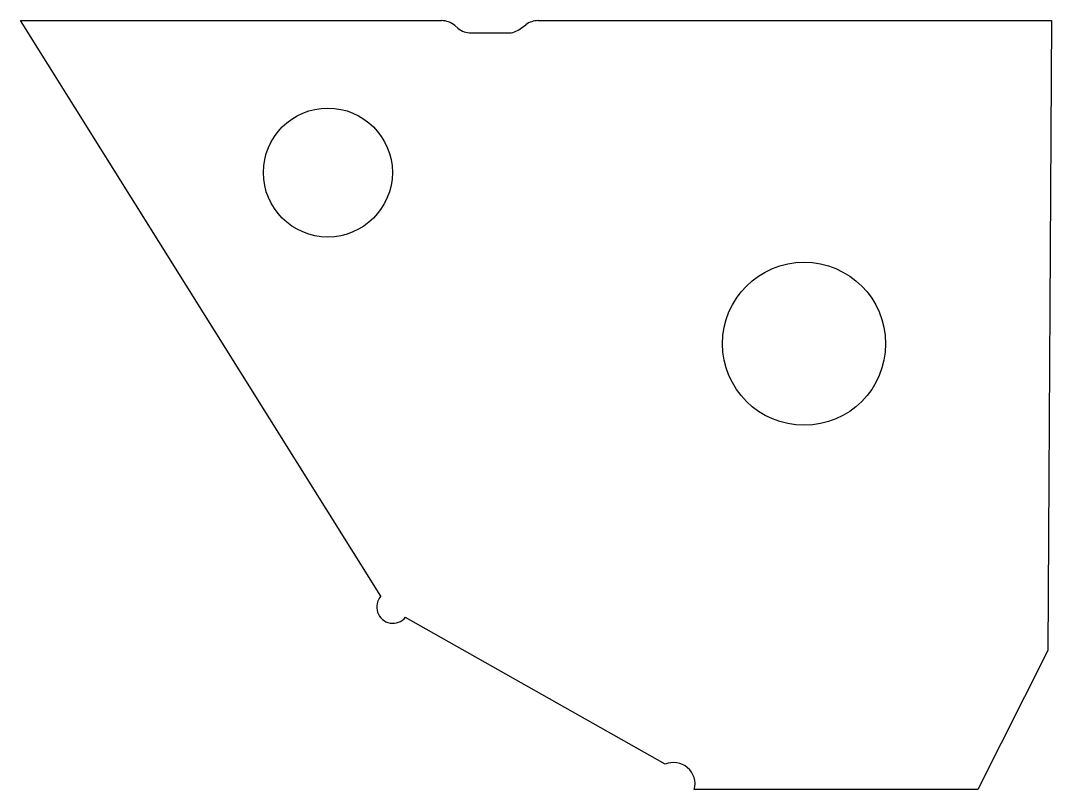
# Model space of a CAD drawing. Header units: millimetres. Extents: x 0 to 149, y 0 to 111.
import ezdxf

# ---------------------------------------------------------------- set-up
doc = ezdxf.new("R2010")
doc.units = ezdxf.units.MM

msp = doc.modelspace()

# ---------------------------------------------------------------- linework, layer by layer
at = {"color": 7, "linetype": 'Continuous'}
for p, q in [((0, 110.73), (60.64, 110.73)), ((51.93, 27.83), (0, 110.73)), ((62.58, 110.02), (63.01, 109.66)), ((72.01, 109.54), (72.8, 110.13)), ((74.6, 110.73), (148.55, 110.73)), ((148.55, 110.73), (148.05, 20.01)), ((64.95, 108.95), (70.21, 108.95)), ((92.89, 3.62), (55.47, 24.78)), ((148.05, 20.01), (137.93, 0)), ((137.93, 0), (97.09, 0))]:
    msp.add_line(p, q, dxfattribs=at)
for centre, radius in [((44.28, 88.85), 9.29), ((112.91, 64.19), 11.75)]:
    msp.add_circle(centre, radius, dxfattribs=at)
for centre, radius, start, end in [((60.64, 107.73), 3, 49.6859, 90), ((74.6, 107.73), 3, 90, 126.7981), ((64.95, 111.95), 3, 229.6859, 270), ((70.21, 111.95), 3, 270, 306.7981), ((53.66, 26.26), 2.34, 137.7237, 320.8688), ((94.11, 0.79), 3.08, 345.2031, 113.3895)]:
    msp.add_arc(centre, radius, start, end, dxfattribs=at)

doc.saveas('drawing.dxf')
